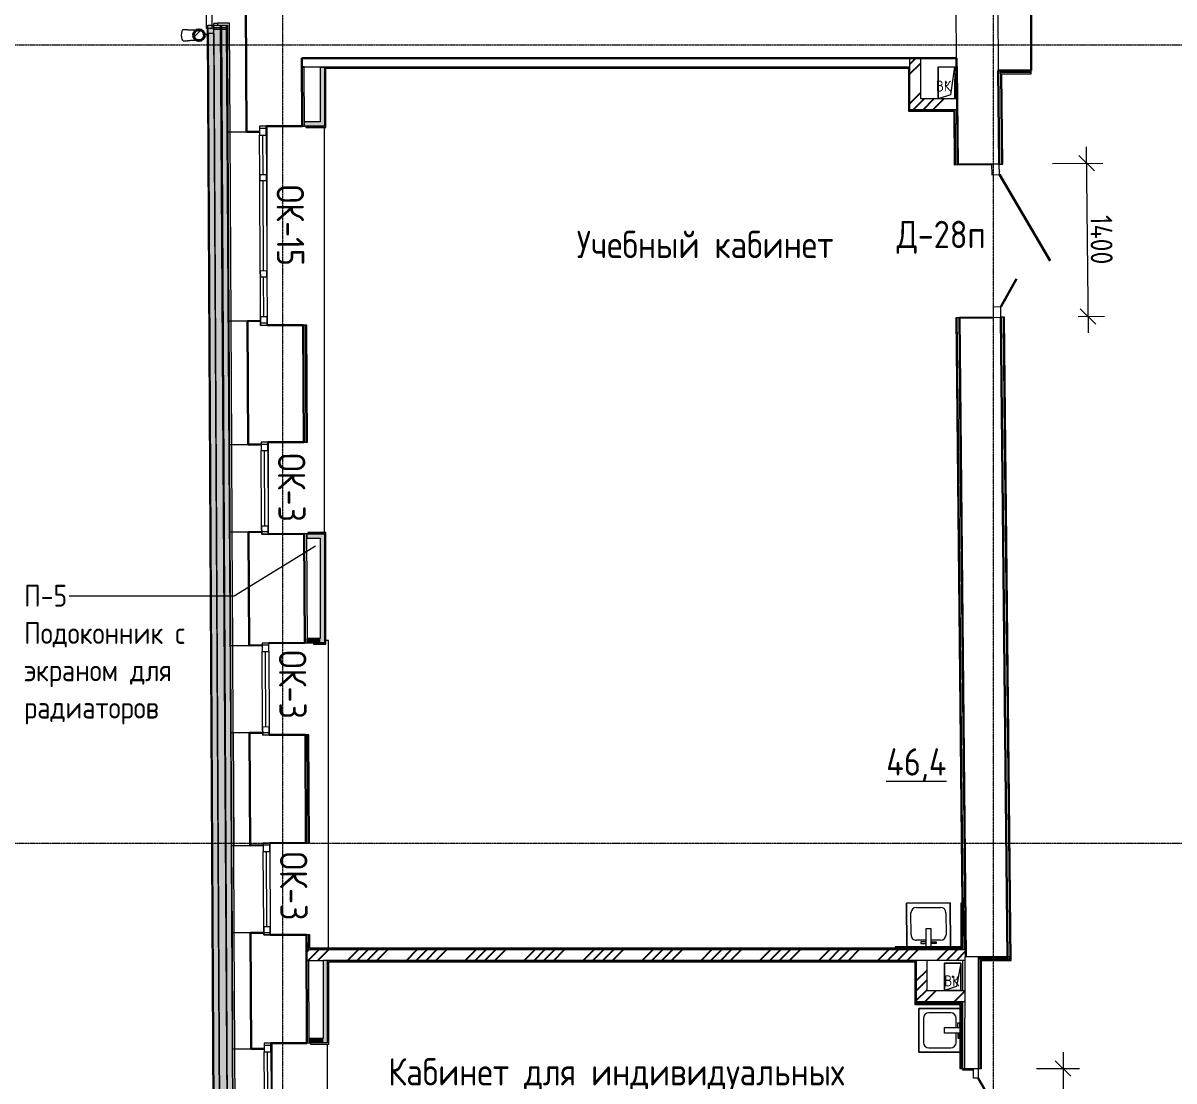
# Model space of a CAD drawing. Header units: millimetres. Extents: x -25149 to 64359, y -29707 to 46678.
# Drawn here: x -8875 to 1649, y 10770 to 20443 of the extents above; entities that cross this region are included whole.
import ezdxf

# ---------------------------------------------------------------- set-up
doc = ezdxf.new("R2010")
doc.units = ezdxf.units.MM
doc.linetypes.add('ADSK_Линия сетки', pattern=[25, 20, -2.5, 0, -2.5])
for name, color, linetype, lineweight in [('_ Окна', 7, 'Continuous', 9), ('Аннотация', 7, 'Continuous', 9), ('Двери', 7, 'Continuous', 9), ('Марки дверей', 7, 'Continuous', 20), ('Марки окон', 7, 'Continuous', 20), ('Марки помещений', 7, 'Continuous', 20), ('Обобщенные модели', 7, 'Continuous', 18), ('Ограждение', 7, 'Continuous', 9), ('Окна', 7, 'Continuous', 9), ('Оси', 7, 'Continuous', 9), ('Перекрытие', 7, 'Continuous', 18), ('Размеры', 7, 'Continuous', 5), ('Сантехника', 7, 'Continuous', 18), ('Стены внутренние', 7, 'Continuous', 18), ('Стены наружные', 7, 'Continuous', 18), ('Стены несущие', 7, 'Continuous', 30), ('Стены отделка', 7, 'Continuous', 30), ('Стены перегородки', 7, 'Continuous', 30), ('Стены штриховка', 7, 'Continuous', 9)]:
    doc.layers.add(name, color=color, linetype=linetype, lineweight=lineweight)
doc.styles.add('GOST Common_2', font='GOST_Common.ttf', dxfattribs={"width": 0.9, "height": 250})
doc.styles.add('GOST Common_4', font='GOST_Common.ttf', dxfattribs={"width": 0.9, "height": 200})
doc.styles.add('GOST Common_5', font='GOST_Common.ttf', dxfattribs={"width": 0.9, "height": 100})
doc.styles.add('GOST Common_6', font='GOST_Common.ttf', dxfattribs={"width": 0.9, "height": 200})
doc.dimstyles.new('ADSK_Основной_2_мм', dxfattribs={"dimscale": 304.8, "dimtxt": 201.142999, "dimasz": 0.463911, "dimexe": 0.492126, "dimexo": 0.492126, "dimgap": 0.098425, "dimtad": 1, "dimrnd": 0.01, "dimdsep": 46, "dimtxsty": 'GOST Common_6', "dimblk1": 'OBLIQUE', "dimblk2": 'OBLIQUE', "dimsah": 1, "dimcen": 0.09, "dimdle": 0.492126, "dimazin": 2, "dimtfac": 1, "dimtdec": 4, "dimtix": 1, "dimtmove": 0, "dimatfit": 3, "dimfxl": 1, "dimtvp": 1, "dimtolj": 1, "dimtzin": 0, "dimlwd": 20, "dimlwe": 20, "dimarcsym": 2})

# ---------------------------------------------------------------- blocks, each defined once
blk = doc.blocks.new('Дверь-Alumark_двупольная с глухим окном_S70 - 1400х2200 алюм ост Д30п-6129806-План 2-го этажа')
at = {"layer": 'Двери', "lineweight": 30}
for p, q in [((-480, 190), (312, 647)), ((730, 190), (475, 337))]:
    blk.add_line(p, q, dxfattribs=at)
at = {"layer": 'Двери'}
for p, q in [((-575, 190), (-575, 120)), ((-480, 190), (-575, 190)), ((-575, 120), (-480, 120)), ((-480, 120), (-480, 190)), ((730, 190), (730, 120)), ((825, 190), (730, 190)), ((730, 120), (825, 120)), ((825, 120), (825, 190))]:
    blk.add_line(p, q, dxfattribs=at)
blk = doc.blocks.new('АС_Дверь_Однопольная_Алюминиевая - 1030х2200 алюм Д31п-3645205-План 2-го этажа')
at = {"layer": 'Двери'}
for p, q in [((-390, -20), (-303, -20)), ((-390, -60), (-390, -20)), ((-303, -60), (-390, -60)), ((-303, -20), (-303, -60)), ((553, -20), (640, -20)), ((553, -60), (553, -20)), ((640, -60), (553, -60)), ((640, -20), (640, -60))]:
    blk.add_line(p, q, dxfattribs=at)
at = {"layer": 'Двери', "lineweight": 30}
blk.add_line((553, -60), (-188, -488), dxfattribs=at)
blk = doc.blocks.new('SND_2D_Раковина - 400х400-V2-План 2-го этажа')
at = {"layer": 'Сантехника'}
for p, q in [((-200, 220), (200, 220)), ((-200, -155), (-200, 220)), ((-200, 220), (-200, -155)), ((200, 220), (-200, 220)), ((200, 220), (200, -155)), ((200, -155), (200, 220)), ((-160, 130), (-160, -70)), ((110, 180), (-110, 180)), ((160, -70), (160, 130)), ((-25, -155), (-25, -15)), ((-25, -15), (25, -15)), ((25, -15), (25, -155)), ((-110, -120), (-25, -120)), ((-70, -135), (-70, -150)), ((-25, -135), (-70, -135)), ((-70, -150), (-25, -150)), ((25, -120), (110, -120)), ((25, -135), (70, -135)), ((70, -150), (25, -150)), ((70, -135), (70, -150))]:
    blk.add_line(p, q, dxfattribs=at)
for centre, start, end in [((-110, 130), 90, 180), ((110, 130), 360, 90), ((-110, -70), 180, 270), ((110, -70), 270, 360)]:
    blk.add_arc(centre, 50, start, end, dxfattribs=at)
blk = doc.blocks.new('GM_Отверстие прямоугольное _в плите_ - Отверстие-1433026-План 2-го этажа')
at = {"layer": 'Обобщенные модели'}
for p, q in [((-75, -31), (-75, 150)), ((-75, 150), (-75, -31)), ((-74, -142), (-38, 113)), ((-38, 113), (75, 150)), ((75, 150), (75, -142)), ((75, -142), (75, 150))]:
    blk.add_line(p, q, dxfattribs=at)
for start, end in [(360, 180), (180, 360), (60, 165), (300, 360), (195, 270)]:
    blk.add_arc((0, 0), 2.5, start, end, dxfattribs=at)
blk = doc.blocks.new('GM_Отверстие прямоугольное _в плите_ - Отверстие-1400775-План 2-го этажа')
at = {"layer": 'Обобщенные модели'}
for p, q in [((-75, -125), (-75, 125)), ((-75, 125), (75, 125)), ((75, 125), (-75, 125)), ((-75, 125), (-75, -125)), ((-37.5, 87.5), (75, 125)), ((75, 125), (75, -125)), ((75, -125), (75, 125)), ((-75, -125), (-37.5, 87.5)), ((75, -125), (-75, -125)), ((-75, -125), (75, -125))]:
    blk.add_line(p, q, dxfattribs=at)
for start, end in [(360, 180), (180, 360), (60, 165), (300, 360), (195, 270)]:
    blk.add_arc((0, 0), 2.5, start, end, dxfattribs=at)
blk = doc.blocks.new('окна_rehau_однопольное_фрамуга_сверху - 800х2240 _нов_-2059673-План 2-го этажа')
at = {"layer": '_ Окна', "lineweight": 18}
for p, q in [((-420, 75), (-420, 135)), ((-420, 135), (-344, 135)), ((-344, 135), (-344, 75)), ((344, 135), (344, 75)), ((420, 135), (344, 135)), ((420, 75), (420, 135)), ((-344, 75), (-420, 75)), ((344, 75), (420, 75))]:
    blk.add_line(p, q, dxfattribs=at)
at = {"layer": '_ Окна'}
for p, q in [((-400, 75), (-400, 135)), ((400, 75), (400, 135)), ((-344, 105), (344, 105))]:
    blk.add_line(p, q, dxfattribs=at)
at = {"layer": 'Окна'}
for p, q in [((-420, 135), (-420, 75)), ((-344, 135), (-420, 135)), ((-344, 135), (344, 135)), ((420, 135), (344, 135)), ((420, 75), (420, 135)), ((-420, 75), (-344, 75)), ((344, 75), (-344, 75)), ((344, 75), (420, 75))]:
    blk.add_line(p, q, dxfattribs=at)
blk = doc.blocks.new('окно трехпол с фрамугой - 1800 и 1820х2300_h___нов_ ок15-2116722-План 2-го этажа')
at = {"layer": '_ Окна', "lineweight": 18}
for p, q in [((-910, 75), (-910, 135)), ((-910, 135), (-830, 135)), ((-830, 135), (-830, 75)), ((-470, 75), (-470, 135)), ((-470, 135), (-410, 135)), ((-410, 135), (-410, 75)), ((410, 75), (410, 135)), ((410, 135), (470, 135)), ((470, 135), (470, 75)), ((830, 135), (830, 75)), ((910, 135), (830, 135)), ((910, 75), (910, 135)), ((-830, 75), (-910, 75)), ((-410, 75), (-470, 75)), ((470, 75), (410, 75)), ((830, 75), (910, 75))]:
    blk.add_line(p, q, dxfattribs=at)
at = {"layer": '_ Окна'}
for p, q in [((-890, 75), (-890, 135)), ((890, 75), (890, 135)), ((-830, 105), (-470, 105)), ((-410, 105), (410, 105)), ((470, 105), (830, 105))]:
    blk.add_line(p, q, dxfattribs=at)
at = {"layer": 'Окна'}
for p, q in [((-910, 135), (-910, 75)), ((-830, 135), (-910, 135)), ((-830, 135), (-470, 135)), ((-410, 135), (-470, 135)), ((-410, 135), (410, 135)), ((470, 135), (410, 135)), ((470, 135), (830, 135)), ((910, 135), (830, 135)), ((910, 75), (910, 135)), ((-910, 75), (-830, 75)), ((-470, 75), (-830, 75)), ((-470, 75), (-410, 75)), ((410, 75), (-410, 75)), ((410, 75), (470, 75)), ((830, 75), (470, 75)), ((830, 75), (910, 75))]:
    blk.add_line(p, q, dxfattribs=at)
blk = doc.blocks.new('окно трехпол с фрамугой - 1800 и 1820х2300_h___нов_ ок15-2116718-План 2-го этажа')
at = {"layer": '_ Окна', "lineweight": 18}
for p, q in [((-910, 75), (-910, 135)), ((-910, 135), (-830, 135)), ((-830, 135), (-830, 75)), ((-470, 75), (-470, 135)), ((-470, 135), (-410, 135)), ((-410, 135), (-410, 75)), ((410, 75), (410, 135)), ((410, 135), (470, 135)), ((470, 135), (470, 75)), ((830, 135), (830, 75)), ((910, 135), (830, 135)), ((910, 75), (910, 135)), ((-830, 75), (-910, 75)), ((-410, 75), (-470, 75)), ((470, 75), (410, 75)), ((830, 75), (910, 75))]:
    blk.add_line(p, q, dxfattribs=at)
at = {"layer": '_ Окна'}
for p, q in [((-890, 75), (-890, 135)), ((890, 75), (890, 135)), ((-830, 105), (-470, 105)), ((-410, 105), (410, 105)), ((470, 105), (830, 105))]:
    blk.add_line(p, q, dxfattribs=at)
at = {"layer": 'Окна'}
for p, q in [((-910, 135), (-910, 75)), ((-830, 135), (-910, 135)), ((-830, 135), (-470, 135)), ((-410, 135), (-470, 135)), ((-410, 135), (410, 135)), ((470, 135), (410, 135)), ((470, 135), (830, 135)), ((910, 135), (830, 135)), ((910, 75), (910, 135)), ((-910, 75), (-830, 75)), ((-470, 75), (-830, 75)), ((-470, 75), (-410, 75)), ((410, 75), (-410, 75)), ((410, 75), (470, 75)), ((830, 75), (470, 75)), ((830, 75), (910, 75))]:
    blk.add_line(p, q, dxfattribs=at)
blk = doc.blocks.new('Водосток - Тип 1 _карниз больше 490мм_-5161094-План 2-го этажа')
at = {"layer": 'Обобщенные модели', "lineweight": 9}
h = blk.add_hatch(dxfattribs=at)
h.set_pattern_fill('FP_22', color=256, style=0, pattern_type=2)
h.set_pattern_definition([(314.706, (-20244.53, -7002.02), (106.6089, 105.5204), [])])
h.paths.add_polyline_path([(76, 171), (76, 149), (86, 129), (103, 115), (125, 110), (147, 115), (164, 129), (174, 149), (174, 171), (164, 191), (147, 205), (125, 210), (103, 205), (86, 191)])
at = {"layer": 'Обобщенные модели'}
for p, q in [((75, 306), (75, 264)), ((175, 264), (175, 306)), ((120, 109), (120, 80)), ((130, 80), (130, 109)), ((120, 78), (120, 76)), ((120, 76), (120, 74)), ((120, 74), (120, 72)), ((130, 76), (130, 78)), ((130, 74), (130, 76)), ((130, 72), (130, 74))]:
    blk.add_line(p, q, dxfattribs=at)
at = {"layer": 'Обобщенные модели', "flags": 128}
for points in [[(75, 173), (75, 174), (75, 177), (75, 180), (75, 183), (75, 186), (75, 190), (75, 193), (75, 197), (75, 201), (75, 205), (75, 210), (75, 214), (75, 219), (75, 224), (75, 229), (75, 234), (75, 239), (75, 245), (75, 250), (75, 256), (75, 261), (75, 264)], [(175, 264), (175, 258), (175, 252), (175, 247), (175, 242), (175, 236), (175, 231), (175, 226), (175, 221), (175, 216), (175, 212), (175, 207), (175, 203), (175, 199), (175, 195), (175, 191), (175, 188), (175, 184), (175, 181), (175, 178), (175, 175), (175, 173)]]:
    blk.add_lwpolyline(points, dxfattribs=at)
at = {"layer": 'Обобщенные модели'}
for start, end in [(90, 270), (270, 90)]:
    blk.add_arc((125, 160), 52, start, end, dxfattribs=at)
at = {"layer": 'Обобщенные модели', "lineweight": 40}
for start, end in [(90, 270), (270, 90)]:
    blk.add_arc((125, 160), 50, start, end, dxfattribs=at)
at = {"layer": 'Обобщенные модели'}
for start_param, end_param in [(4.712389, 6.283185), (3.141593, 4.712389)]:
    blk.add_ellipse((125, 306), major_axis=(-50, 0), ratio=0.309017, start_param=start_param, end_param=end_param, dxfattribs=at)
blk = doc.blocks.new('Ограждение - Ограждение-4648971-План 2-го этажа')
at = {"layer": 'Ограждение', "true_color": 0x373f43, "transparency": 33554432}
for points in [[(-7122, 7849), (-6944, 8029), (-7008, 20423), (-7187, 20422), (-7123, 7986)], [(-7122, 7849), (-7118, 7854), (-7182, 20393), (-7187, 20393), (-7122, 7849)], [(-6944, 8028), (-6943, 8029), (-6944, 8029)], [(1649, -338), (1649, -209), (1469, -209), (1469, -160), (-508, -160), (-686, -338), (1469, -338)], [(-339, -339), (1649, -338), (1649, -335), (-682, -335), (-686, -339), (-508, -339)]]:
    blk.add_hatch(color=149, dxfattribs=at).paths.add_polyline_path(points)
h = blk.add_hatch(color=149, dxfattribs=at)
h.paths.add_polyline_path([(-6363, 7849), (-722, 7849), (-700, 7871), (-700, 7978), (-600, 7978), (-600, 7971), (-546, 8025), (-546, 8028), (-6944, 8028), (-7122, 7849), (-6707, 7849), (-6716, 7867), (-6716, 7890), (-6706, 7910), (-6686, 7924), (-6667, 7929), (-6645, 7924), (-6628, 7910), (-6618, 7890), (-6618, 7867), (-6626, 7849), (-6618, 7849)])
h.paths.add_polyline_path([(-5863, 7886), (-6363, 7886), (-6363, 7986), (-5863, 7986)])
h = blk.add_hatch(color=149, dxfattribs=at)
h.paths.add_polyline_path([(-686, -338), (-508, -159), (-533, 5433), (-534, 5433), (-539, 6453), (-537, 6453), (-541, 7249), (-543, 7249), (-546, 8025), (-600, 7971), (-600, 7578), (-700, 7578), (-700, 7871), (-722, 7849), (-690, 613), (-672, 622), (-650, 622), (-629, 612), (-616, 594), (-611, 573), (-616, 552), (-630, 534), (-649, 524), (-672, 524), (-690, 533), (-687, -233)])
h.paths.add_polyline_path([(-546, 45), (-646, 45), (-646, 445), (-546, 445), (-546, 168)])
h = blk.add_hatch(color=149, dxfattribs=at)
h.paths.add_polyline_path([(-6626, 7849), (-722, 7849), (-718, 7853), (-6625, 7853), (-6627, 7849)])
h.paths.add_polyline_path([(-7122, 7849), (-6707, 7849), (-6709, 7853), (-7118, 7853), (-7122, 7849)])
h = blk.add_hatch(color=149, dxfattribs=at)
h.paths.add_polyline_path([(-686, -339), (-682, -333), (-686, 531), (-690, 533), (-686, -338)])
h.paths.add_polyline_path([(-691, 613), (-686, 615), (-718, 7853), (-722, 7849), (-691, 622)])
h = blk.add_hatch(color=149, dxfattribs=at)
h.paths.add_polyline_path([(-508, -160), (-507, -159), (-508, -159)])
h.paths.add_polyline_path([(-521, 2784), (-520, 2784), (-521, 2784)])
h.paths.add_polyline_path([(-529, 4638), (-528, 4638), (-529, 4638)])
h.paths.add_polyline_path([(-537, 6453), (-536, 6453), (-537, 6453)])
at = {"layer": 'Ограждение'}
for p, q in [((-7187, 20422), (-7008, 20423)), ((-7122, 7849), (-7187, 20422)), ((-7008, 20423), (-7185, 20422)), ((-7121, 7850), (-7185, 20422)), ((-6944, 8028), (-7008, 20423)), ((-6944, 8028), (-7008, 20423)), ((-7007, 20423), (-7002, 19449)), ((-7122, 7849), (-7187, 20393)), ((-7121, 7850), (-7185, 20393)), ((-7120, 7851), (-7185, 20393)), ((-7121, 7850), (-7185, 20393)), ((-7119, 7852), (-7183, 20393)), ((-7118, 7853), (-7183, 20393)), ((-7118, 7853), (-7182, 20393)), ((-7117, 7854), (-7181, 20393)), ((-7002, 19449), (-6993, 17718)), ((-6993, 17718), (-7002, 19449)), ((-6993, 17718), (-6987, 16589)), ((-6987, 16589), (-6983, 15788)), ((-6983, 15788), (-6987, 16589)), ((-6983, 15788), (-6978, 14754)), ((-6978, 14754), (-6974, 13952)), ((-6974, 13952), (-6978, 14754)), ((-6974, 13952), (-6968, 12925)), ((-6968, 12925), (-6964, 12124)), ((-6964, 12124), (-6968, 12925)), ((-6964, 12124), (-6959, 11065)), ((-6959, 11065), (-6950, 9344)), ((-6950, 9344), (-6959, 11065)), ((-6950, 9344), (-6943, 8029)), ((-6944, 8028), (-7122, 7849)), ((-7121, 7850), (-6944, 8028)), ((-6943, 8029), (-6944, 8028)), ((-546, 8028), (-6944, 8028)), ((-546, 8028), (-6944, 8028)), ((-546, 8025), (-600, 7971)), ((-600, 7971), (-546, 8025)), ((-7122, 7849), (-7121, 7850)), ((-7121, 7850), (-7122, 7849)), ((-7122, 7849), (-7121, 7850)), ((-6707, 7849), (-7122, 7849)), ((-6707, 7849), (-7122, 7849)), ((-7117, 7854), (-7121, 7850)), ((-7121, 7850), (-7118, 7853)), ((-7118, 7853), (-7121, 7850)), ((-7121, 7850), (-7118, 7853)), ((-7120, 7851), (-7121, 7850)), ((-6707, 7850), (-7121, 7850)), ((-6707, 7850), (-7121, 7850)), ((-6707, 7850), (-7121, 7850)), ((-7119, 7852), (-7120, 7851)), ((-7120, 7851), (-7119, 7852)), ((-6707, 7851), (-7120, 7851)), ((-7118, 7853), (-7119, 7852)), ((-6708, 7852), (-7119, 7852)), ((-7118, 7853), (-7117, 7854)), ((-6708, 7853), (-7118, 7853)), ((-6709, 7853), (-7118, 7853)), ((-6709, 7854), (-7117, 7854)), ((-722, 7849), (-6627, 7849)), ((-722, 7849), (-6627, 7849)), ((-720, 7851), (-6626, 7851)), ((-721, 7850), (-6626, 7850)), ((-721, 7850), (-6626, 7850)), ((-721, 7850), (-6626, 7850)), ((-718, 7853), (-6625, 7853)), ((-718, 7853), (-6625, 7853)), ((-719, 7852), (-6625, 7852)), ((-717, 7854), (-6624, 7854)), ((-722, 7849), (-700, 7871)), ((-721, 7850), (-722, 7849)), ((-722, 7849), (-721, 7850)), ((-721, 7850), (-722, 7849)), ((-691, 613), (-722, 7849)), ((-690, 613), (-722, 7849)), ((-700, 7871), (-721, 7850)), ((-721, 7850), (-717, 7854)), ((-718, 7853), (-721, 7850)), ((-721, 7850), (-718, 7853)), ((-718, 7853), (-721, 7850)), ((-721, 7850), (-720, 7851)), ((-689, 614), (-721, 7850)), ((-689, 614), (-721, 7850)), ((-689, 613), (-721, 7850)), ((-720, 7851), (-719, 7852)), ((-719, 7852), (-720, 7851)), ((-689, 614), (-720, 7851)), ((-719, 7852), (-718, 7853)), ((-687, 615), (-719, 7852)), ((-717, 7854), (-718, 7853)), ((-687, 615), (-718, 7853)), ((-686, 615), (-718, 7853)), ((-685, 616), (-717, 7854)), ((-537, 6453), (-541, 7249)), ((-537, 6453), (-541, 7249)), ((-540, 7249), (-536, 6453)), ((-536, 6453), (-540, 7249)), ((-529, 4638), (-533, 5433)), ((-529, 4638), (-533, 5433)), ((-532, 5433), (-528, 4638)), ((-528, 4638), (-532, 5433)), ((-521, 2784), (-525, 3579)), ((-521, 2784), (-525, 3579)), ((-524, 3579), (-520, 2784)), ((-520, 2784), (-524, 3579)), ((-508, -160), (-520, 2400)), ((-508, -160), (-520, 2400)), ((-516, 1752), (-512, 957)), ((-512, 957), (-516, 1752)), ((-686, -339), (-690, 533)), ((-686, -338), (-690, 533)), ((-685, -337), (-689, 533)), ((-685, -338), (-689, 533)), ((-685, -337), (-689, 532)), ((-685, -337), (-688, 532)), ((-683, -335), (-687, 531)), ((-683, -335), (-686, 531)), ((-682, -335), (-686, 531)), ((-681, -333), (-685, 531)), ((-508, -160), (-686, -338)), ((-685, -337), (-508, -160)), ((-507, -159), (-508, -160)), ((-508, -160), (1469, -160)), ((-508, -160), (1469, -160)), ((-507, -139), (-507, -159)), ((1649, -209), (1649, -338)), ((1649, -337), (1649, -209)), ((-685, -337), (-686, -338)), ((-686, -338), (-685, -337)), ((-686, -338), (1649, -338)), ((-686, -339), (-685, -338)), ((-686, -339), (1649, -339)), ((-681, -333), (-685, -337)), ((-685, -337), (-682, -335)), ((-683, -335), (-685, -337)), ((-685, -337), (-683, -335)), ((-682, -335), (-685, -337)), ((-685, -337), (-682, -335)), ((-685, -337), (1649, -337)), ((-685, -337), (1649, -337)), ((-685, -337), (1649, -337)), ((-685, -337), (-685, -337)), ((-685, -338), (1649, -338)), ((-683, -335), (1649, -335)), ((-683, -335), (1649, -335)), ((-683, -335), (-683, -335)), ((-682, -335), (-681, -333)), ((-682, -335), (1649, -335)), ((-681, -333), (1649, -333)), ((1649, -335), (1649, -333)), ((1649, -333), (1649, -337)), ((1649, -337), (1649, -335)), ((1649, -335), (1649, -337)), ((1649, -337), (1649, -335)), ((1649, -335), (1649, -335)), ((1649, -335), (1649, -337)), ((1649, -337), (1649, -335)), ((1649, -338), (1649, -337)), ((1649, -337), (1649, -338)), ((1649, -337), (1649, -337)), ((1649, -339), (1649, -338))]:
    blk.add_line(p, q, dxfattribs=at)
blk = doc.blocks.new('SND_2D_Раковина - 400х400-V34-План 2-го этажа')
at = {"layer": 'Сантехника'}
for p, q in [((0, 180), (-200, 180)), ((-200, 180), (-200, -220)), ((-200, -220), (-200, 180)), ((-200, 180), (0, 180)), ((-110, 120), (-25, 120)), ((-70, 150), (-25, 150)), ((-70, 135), (-70, 150)), ((-25, 135), (-70, 135)), ((-25, 180), (-25, 15)), ((25, 15), (25, 180)), ((70, 150), (25, 150)), ((25, 135), (70, 135)), ((25, 120), (110, 120)), ((70, 135), (70, 150)), ((200, -220), (200, 179)), ((200, 179), (200, -220)), ((-160, -130), (-160, 70)), ((-25, 15), (25, 15)), ((160, 70), (160, -130)), ((110, -180), (-110, -180)), ((-200, -220), (200, -220)), ((200, -220), (-200, -220))]:
    blk.add_line(p, q, dxfattribs=at)
for centre, start, end in [((-110, 70), 90, 180), ((110, 70), 0, 90), ((-110, -130), 180, 270), ((110, -130), 270, 0)]:
    blk.add_arc(centre, 50, start, end, dxfattribs=at)
blk = doc.blocks.new('_Oblique')
at = {"color": 0, "linetype": 'ByBlock', "lineweight": -2}
blk.add_line((-0.5, -0.5), (0.5, 0.5), dxfattribs=at)
blk = doc.blocks.new('DIMBLOCK23-План 2-го этажа')
at = {"layer": 'Defpoints', "color": 0, "transparency": 16777216}
for p in [(387, 19156), (624, 17758), (863, 17761)]:
    blk.add_point(p, dxfattribs=at)
at = {"layer": 'Размеры', "color": 0, "transparency": 16777216}
for p, q in [((847, 19311), (865, 17611)), ((537, 19158), (999, 19162)), ((774, 17760), (1013, 17762))]:
    blk.add_line(p, q, dxfattribs=at)
at = {"layer": 'Размеры', "color": 0, "transparency": 16777216, "xscale": 141.4, "yscale": 141.4, "zscale": 141.4}
for p, rotation in [((849, 19161), 90.59573588481175), ((863, 17761), 270.5957358848117)]:
    blk.add_blockref('_Oblique', p, dxfattribs=dict(at, rotation=rotation))
at = {"layer": 'Размеры', "color": 0, "transparency": 16777216, "insert": (986, 18462), "char_height": 200, "width": 580.93, "attachment_point": 5, "rotation": 270.5957, "style": 'GOST Common_6'}
blk.add_mtext('\\A1;1400', dxfattribs=at)
blk = doc.blocks.new('DIMBLOCK26-План 2-го этажа')
at = {"layer": 'Defpoints', "color": 0, "transparency": 16777216}
for p in [(241, 10884), (173, 9854), (634, 9854)]:
    blk.add_point(p, dxfattribs=at)
at = {"layer": 'Размеры', "color": 0, "transparency": 16777216}
for p, q in [((634, 11034), (634, 9704)), ((391, 10884), (784, 10884)), ((323, 9854), (784, 9854))]:
    blk.add_line(p, q, dxfattribs=at)
at = {"layer": 'Размеры', "color": 0, "transparency": 16777216, "xscale": 141.4, "yscale": 141.4, "zscale": 141.4}
for p, rotation in [((634, 10884), 90), ((634, 9854), 270)]:
    blk.add_blockref('_Oblique', p, dxfattribs=dict(at, rotation=rotation))
at = {"layer": 'Размеры', "color": 0, "transparency": 16777216, "insert": (504, 10369), "char_height": 200, "width": 560.47, "attachment_point": 5, "rotation": 90, "style": 'GOST Common_6'}
blk.add_mtext('\\A1;1030', dxfattribs=at)

msp = doc.modelspace()

# ---------------------------------------------------------------- hatches: boundary and pattern name
h = msp.add_hatch()
h.set_pattern_fill('ANSI34', color=256, scale=20)
h.paths.add_polyline_path([(-334.749, 19749.762), (-666.616, 19749.762), (-666.616, 20121.342), (-766.616, 20121.342), (-766.616, 19649.762), (-333.709, 19649.762)])
h = msp.add_hatch()
h.set_pattern_fill('ANSI34', color=256, scale=20)
h.paths.add_polyline_path([(-253.879, 11972.228), (-899.4, 11972.228), (-6283.545, 11972.228), (-6283.032, 11872.228), (-6130.435, 11872.228), (-6090.435, 11872.228), (-263.112, 11872.228), (-263.112, 11904.483), (-253.174, 11904.483)])
h.paths.add_polyline_path([(-263.112, 11593.783), (-608.112, 11593.783), (-608.112, 11872.228), (-708.112, 11872.228), (-708.112, 11493.783), (-263.112, 11493.783)])
at = {"layer": 'Стены внутренние'}
for points in [[(-6158.134, 19541.377), (-6118.134, 19541.377), (-6118.134, 20035.342), (-6158.134, 20035.342), (-6158.134, 19814.493)], [(-6303.16, 19501.377), (-6118.134, 19501.377), (-6118.134, 19541.377), (-6303.16, 19541.377)], [(-6118.134, 15732.256), (-6118.134, 15772.256), (-6279.101, 15772.256), (-6279.101, 15732.256), (-6158.134, 15732.256)], [(-6158.134, 14776.859), (-6118.134, 14776.859), (-6118.134, 15732.256), (-6158.134, 15732.256), (-6158.134, 14816.859)], [(-6158.134, 14776.859), (-6158.134, 14816.859), (-6279.101, 14816.859), (-6279.101, 14776.859)], [(-6130.435, 11117.806), (-6090.435, 11117.806), (-6090.435, 11872.228), (-6130.435, 11872.228), (-6130.435, 11157.806)], [(-6261.403, 11117.806), (-6130.435, 11117.806), (-6130.435, 11157.806), (-6261.403, 11157.806)]]:
    msp.add_hatch(color=256, dxfattribs=at).paths.add_polyline_path(points)

# ---------------------------------------------------------------- linework, layer by layer
at = {"layer": 'Аннотация'}
for p, q in [((-6201.22, 15658.904), (-6944.151, 15203.099)), ((-6944.151, 15203.099), (-8454.535, 15203.099))]:
    msp.add_line(p, q, dxfattribs=at)
at = {"layer": 'Оси', "color": 252, "linetype": 'ADSK_Линия сетки'}
for p, q in [((-0.435, -5029.374), (-0.435, 44222.998)), ((-6500.435, -5029.374), (-6500.435, 44110.064)), ((-10114.729, 20245), (56004.853, 20245)), ((-10114.729, 12945), (56004.853, 12945))]:
    msp.add_line(p, q, dxfattribs=at)
at = {"layer": 'Перекрытие'}
for p, q in [((-6647.184, 19499.355), (-6647.184, 18525.971)), ((-6290.184, 19501.126), (-6322.184, 19501.126)), ((-6118.134, 15785.756), (-6118.134, 19489.377)), ((-6642.85, 17681.508), (-6292.184, 17681.508)), ((-6632.184, 16610.224), (-6632.184, 15771.906)), ((-6292.184, 16611.508), (-6381.942, 16611.508)), ((-6292.184, 16612.969), (-6292.184, 16611.508)), ((-6632.184, 15771.906), (-6303.045, 15771.906)), ((-6283.045, 15771.906), (-6279.101, 15771.906)), ((-6083.134, 14796.859), (-6106.194, 14796.859)), ((-6083.134, 11984.228), (-6083.134, 14796.859)), ((-6623.625, 13935.568), (-6293.621, 13935.568)), ((-6293.621, 12945), (-6617.184, 12945)), ((-6617.184, 12945), (-6617.184, 12680.434)), ((-6293.621, 12947.369), (-6293.621, 12945)), ((-6599.158, 11115.764), (-6599.158, 9301.642)), ((-6090.592, 8741.32), (-6090.592, 11105.806)), ((-283.112, 10869.483), (-283.112, 10884.483)), ((-183.112, 10869.483), (-283.112, 10869.483))]:
    msp.add_line(p, q, dxfattribs=at)
at = {"layer": 'Стены внутренние', "color": 8, "true_color": 0x7f7f7f}
for p, q in [((-338.613, 20121.342), (-343.382, 20580)), ((36.639, 20580), (42.566, 20010))]:
    msp.add_line(p, q, dxfattribs=at)
at = {"layer": 'Стены наружные'}
for p, q in [((-7197.788, 20393.329), (-7197.788, 26366.888)), ((-7147.788, 26366.888), (-7147.788, 20393.329)), ((-7147.788, 20423.329), (-7129.317, 20423.329)), ((-7097.788, 20438.408), (-7129.393, 20438.246)), ((-7065.1, 7908.59), (-7129.393, 20438.246)), ((-6991.393, 7978.59), (-7068.776, 20423.011)), ((-7059.314, 20423.06), (-6995.458, 7978.59)), ((-7018.777, 20423.268), (-6949.882, 9343.941)), ((-7185.098, 20393.329), (-7197.788, 20393.329)), ((-7147.788, 20393.329), (-7184.44, 20393.329)), ((-7128.936, 20348.554), (-7178.935, 20348.297)), ((-7114.806, 7858.59), (-7178.935, 20348.297)), ((-7137.788, 20403.329), (-7007.823, 20403.329)), ((-7137.788, 20403.329), (-7137.788, 20383.329)), ((-7007.721, 20383.329), (-7137.788, 20383.329)), ((-7128.936, 20348.554), (-7065.062, 7908.59)), ((-6290.184, 19501.187), (-6302.184, 19501.126)), ((-6973.04, 17717.659), (-6981.918, 19447.636)), ((-6963.139, 15788.515), (-6967.245, 16588.504)), ((-6953.715, 13952.18), (-6957.821, 14752.17)), ((-6944.332, 12124.006), (-6948.438, 12923.995)), ((-6930.065, 9344.043), (-6938.893, 11064.02))]:
    msp.add_line(p, q, dxfattribs=at)
at = {"layer": 'Стены несущие'}
for p, q in [((-6831.92, 19448.406), (-6837.797, 20593.534)), ((342.111, 20010), (342.111, 20580)), ((-6325.367, 20121.342), (-6322.184, 19501.023)), ((-6325.367, 20121.342), (-338.613, 20121.342)), ((-338.613, 20121.342), (-328.498, 19148.531)), ((-328.498, 19148.531), (-337.781, 20041.35)), ((42.566, 20010), (342.111, 20010)), ((51.482, 19152.482), (42.566, 20010)), ((-6712.184, 19500.021), (-6712.178, 19499.021)), ((-6652.179, 19499.329), (-6322.184, 19501.023)), ((-6831.92, 19448.406), (-6711.922, 19449.022)), ((-328.498, 19148.531), (-18.514, 19151.754)), ((-6703.043, 17719.045), (-6823.042, 17718.429)), ((-6823.042, 17718.429), (-6817.247, 16589.274)), ((-6817.252, 16590.274), (-6823.042, 17718.429)), ((-6312.843, 17681.047), (-6642.839, 17679.353)), ((-6307.356, 16611.891), (-6312.843, 17681.047)), ((-3.958, 17751.83), (-313.941, 17748.607)), ((-313.941, 17748.607), (-253.174, 11904.483)), ((66.038, 17752.558), (126.93, 11896.458)), ((-253.174, 11904.483), (-305.842, 16969.649)), ((-6817.247, 16589.274), (-6697.248, 16589.89)), ((-6637.352, 16610.197), (-6307.356, 16611.891)), ((-6693.143, 15789.9), (-6813.141, 15789.284)), ((-6813.141, 15789.284), (-6807.823, 14752.94)), ((-6807.833, 14754.94), (-6813.141, 15789.284)), ((-6303.045, 15771.902), (-6633.041, 15770.208)), ((-6297.932, 14775.557), (-6303.045, 15771.902)), ((-6807.823, 14752.94), (-6687.824, 14753.555)), ((-6627.928, 14773.863), (-6297.932, 14775.557)), ((-6683.718, 13953.566), (-6803.717, 13952.95)), ((-6798.44, 12924.765), (-6803.717, 13952.95)), ((-6293.621, 13935.568), (-6623.617, 13933.874)), ((-6288.549, 12947.382), (-6293.621, 13935.568)), ((-6618.545, 12945.689), (-6288.549, 12947.382)), ((-6798.44, 12924.765), (-6678.442, 12925.381)), ((-6674.336, 12125.392), (-6794.334, 12124.776)), ((-6794.334, 12124.776), (-6788.894, 11064.79)), ((-6788.9, 11065.79), (-6794.334, 12124.776)), ((-6284.239, 12107.393), (-6614.234, 12105.7)), ((-6279.158, 11117.406), (-6284.239, 12107.393)), ((-143.112, 11893.65), (126.93, 11896.458)), ((-6788.894, 11064.79), (-6668.896, 11065.406)), ((-6669.158, 11116.405), (-6669.153, 11115.405)), ((-6609.153, 11115.713), (-6279.158, 11117.406))]:
    msp.add_line(p, q, dxfattribs=at)
at = {"layer": 'Стены отделка', "lineweight": 9}
for p, q in [((-6987.028, 20443.329), (-7097.788, 20443.329)), ((-7097.788, 20443.329), (-7097.788, 20423.329)), ((-7097.788, 20423.329), (-7006.926, 20423.329)), ((-7006.926, 20423.329), (-7001.918, 19447.534)), ((-6987.029, 20443.534), (-6987.028, 20443.329)), ((-6325.367, 20121.342), (-6325.367, 20041.342)), ((-666.616, 19749.762), (-666.616, 20121.342)), ((-338.613, 20041.342), (-338.613, 20121.342)), ((-6325.367, 20041.342), (-766.616, 20041.342)), ((-6304.957, 20041.446), (-6324.957, 20041.344)), ((-6302.185, 19501.377), (-6304.957, 20041.446)), ((-6158.134, 20035.342), (-6158.134, 19541.377)), ((-6118.134, 20035.342), (-6158.134, 20035.342)), ((-6118.134, 20041.342), (-6118.134, 19501.377)), ((-6106.134, 20029.342), (-778.616, 20029.342)), ((-6106.134, 19491.377), (-6106.134, 20029.342)), ((-506.63, 20041.342), (-338.613, 20041.342)), ((-337.781, 20041.35), (-357.78, 20041.142)), ((-357.78, 20041.142), (-356.63, 19930.558)), ((62.564, 20010.208), (42.566, 20010)), ((62.879, 19980), (62.564, 20010.208)), ((342.111, 20010), (62.567, 20010)), ((62.567, 20010), (62.567, 19990)), ((342.111, 19978), (342.111, 20010)), ((342.111, 19990), (62.567, 19990)), ((74.9, 19978), (342.111, 19978)), ((83.48, 19152.815), (74.9, 19978)), ((-334.749, 19749.762), (-666.616, 19749.762)), ((-365.586, 19637.762), (-360.496, 19148.198)), ((-6322.184, 19501.023), (-6302.184, 19501.126)), ((-6158.134, 19541.377), (-6303.16, 19541.377)), ((-6303.16, 19541.377), (-6303.16, 19501.377)), ((-6118.134, 19501.377), (-6303.16, 19501.377)), ((-6290.184, 19501.187), (-6290.123, 19489.377)), ((-6290.123, 19489.377), (-6108.134, 19489.377)), ((-7001.918, 19447.534), (-6981.918, 19447.636)), ((-6981.923, 19448.636), (-6981.918, 19447.636)), ((-6981.918, 19447.636), (-6831.92, 19448.406)), ((-360.496, 19148.198), (-328.498, 19148.531)), ((51.482, 19152.482), (83.48, 19152.815)), ((-6823.042, 17718.429), (-6993.04, 17717.557)), ((-6993.04, 17717.557), (-6987.245, 16588.401)), ((-6280.844, 17681.211), (-6312.843, 17681.047)), ((-6275.357, 16612.055), (-6280.844, 17681.211)), ((-313.941, 17748.607), (-345.939, 17748.274)), ((-345.939, 17748.274), (-290.3, 12397.228)), ((-325.841, 16969.441), (-333.94, 17748.399)), ((-305.842, 16969.649), (-313.941, 17748.607)), ((98.037, 17752.89), (66.038, 17752.558)), ((66.038, 17752.558), (66.038, 17752.558)), ((86.037, 17752.765), (94.137, 16973.808)), ((159.16, 11874.483), (98.037, 17752.89)), ((-6987.245, 16588.401), (-6967.245, 16588.504)), ((-6967.25, 16589.504), (-6967.245, 16588.504)), ((-6967.245, 16588.504), (-6817.247, 16589.274)), ((-6307.356, 16611.891), (-6275.357, 16612.055)), ((-6307.356, 16611.891), (-6307.356, 16611.891)), ((-6287.356, 16611.994), (-6287.362, 16612.994)), ((-6813.141, 15789.284), (-6983.139, 15788.412)), ((-6983.139, 15788.412), (-6977.82, 14752.067)), ((-6106.134, 15785.879), (-6271.117, 15785.879)), ((-6271.117, 15785.879), (-6271.055, 15773.879)), ((-6283.046, 15772.005), (-6303.045, 15771.902)), ((-6283.046, 15772.005), (-6277.932, 14775.659)), ((-6118.134, 15772.256), (-6279.101, 15772.256)), ((-6279.101, 15772.256), (-6279.101, 15732.256)), ((-6279.101, 15732.256), (-6158.134, 15732.256)), ((-6271.055, 15773.879), (-6118.134, 15773.879)), ((-6158.134, 15732.256), (-6158.134, 14816.859)), ((-6118.134, 15773.879), (-6118.134, 14776.859)), ((-6106.134, 14766.859), (-6106.134, 15783.879)), ((-6977.82, 14752.067), (-6957.821, 14752.17)), ((-6957.831, 14754.17), (-6957.821, 14752.17)), ((-6957.821, 14752.17), (-6807.823, 14752.94)), ((-6807.823, 14752.94), (-6807.833, 14754.94)), ((-6297.932, 14775.557), (-6217.933, 14775.967)), ((-6297.932, 14775.557), (-6297.932, 14775.557)), ((-6158.134, 14816.859), (-6279.101, 14816.859)), ((-6279.101, 14816.859), (-6279.101, 14776.859)), ((-6118.134, 14776.859), (-6279.101, 14776.859)), ((-6217.933, 14775.967), (-6217.876, 14764.859)), ((-6217.876, 14764.859), (-6108.134, 14764.859)), ((-6953.715, 13952.18), (-6973.715, 13952.078)), ((-6973.715, 13952.078), (-6968.438, 12923.893)), ((-6803.717, 13952.95), (-6953.715, 13952.18)), ((-6261.621, 13935.732), (-6293.621, 13935.568)), ((-6256.55, 12947.547), (-6261.621, 13935.732)), ((-6288.549, 12947.382), (-6256.55, 12947.547)), ((-6288.549, 12947.382), (-6288.549, 12947.382)), ((-6268.55, 12947.485), (-6268.555, 12948.485)), ((-6968.438, 12923.893), (-6948.438, 12923.995)), ((-6948.443, 12924.995), (-6948.438, 12923.995)), ((-6948.438, 12923.995), (-6798.44, 12924.765)), ((-278.819, 12447.228), (-273.88, 11972.228)), ((-299.4, 12397.228), (-299.4, 11997.228)), ((-290.82, 12397.228), (-299.4, 12397.228)), ((-6794.334, 12124.776), (-6964.332, 12123.903)), ((-6964.332, 12123.903), (-6958.892, 11063.917)), ((-6252.239, 12107.558), (-6284.239, 12107.393)), ((-6251.606, 11984.228), (-6252.239, 12107.558)), ((-6263.545, 11972.228), (-6263.863, 12034.228)), ((-299.4, 11997.228), (-899.4, 11997.228)), ((-899.4, 11997.228), (-899.4, 11984.228)), ((-6283.545, 11972.228), (-899.4, 11972.228)), ((-899.4, 11984.228), (-6251.606, 11984.228)), ((-899.4, 11972.228), (-253.879, 11972.228)), ((146.867, 11904.483), (-143.112, 11904.483)), ((126.93, 11896.458), (127.054, 11884.453)), ((146.867, 11884.483), (146.867, 11904.483)), ((-6283.032, 11872.228), (-6130.435, 11872.228)), ((-6259.16, 11117.806), (-6263.031, 11872.228)), ((-6130.435, 11872.228), (-6130.435, 11157.806)), ((-263.112, 11872.228), (-6090.435, 11872.228)), ((-6090.435, 11117.806), (-6090.435, 11872.228)), ((-6078.435, 11860.228), (-720.112, 11860.228)), ((-6078.435, 11107.806), (-6078.435, 11860.228)), ((-720.112, 11860.228), (-720.112, 11468.783)), ((-708.112, 11872.228), (-708.112, 11493.783)), ((-608.112, 11593.783), (-608.112, 11872.228)), ((-283.112, 11593.783), (-283.112, 11872.228)), ((147.055, 11884.483), (-143.112, 11884.483)), ((-123.112, 11344.483), (-123.112, 11884.483)), ((-111.112, 11872.483), (157.18, 11872.483)), ((-111.112, 10884.483), (-111.112, 11872.483)), ((127.054, 11884.453), (147.053, 11884.661)), ((147.053, 11884.661), (147.055, 11884.483)), ((-263.112, 11593.783), (-608.112, 11593.783)), ((-263.112, 11493.783), (-708.112, 11493.783)), ((-283.112, 10884.483), (-283.112, 11493.783)), ((-720.112, 11468.783), (-308.112, 11468.783)), ((-308.112, 11468.783), (-308.112, 10884.483)), ((-6130.435, 11157.806), (-6261.403, 11157.806)), ((-6261.403, 11157.806), (-6261.403, 11117.806)), ((-6958.892, 11063.917), (-6938.893, 11064.02)), ((-6938.898, 11065.02), (-6938.893, 11064.02)), ((-6938.893, 11064.02), (-6788.894, 11064.79)), ((-6788.894, 11064.79), (-6788.9, 11065.79)), ((-6279.158, 11117.406), (-6247.158, 11117.571)), ((-6279.158, 11117.406), (-6279.158, 11117.406)), ((-6090.435, 11117.806), (-6261.403, 11117.806)), ((-6247.158, 11117.571), (-6247.098, 11105.806)), ((-6247.098, 11105.806), (-6080.435, 11105.806)), ((-308.112, 10884.483), (-263.112, 10884.483)), ((-143.112, 10884.483), (-111.112, 10884.483))]:
    msp.add_line(p, q, dxfattribs=at)
for points in [[(-333.709, 19649.762), (-766.616, 19649.762), (-766.616, 20121.342)], [(-778.616, 20029.342), (-778.616, 19637.762), (-365.586, 19637.762)]]:
    msp.add_lwpolyline(points, dxfattribs=at)
at = {"layer": 'Стены перегородки', "lineweight": 18}
for p, q in [((-143.112, 11904.483), (-263.112, 11904.483)), ((-263.112, 11904.483), (-263.112, 11344.483)), ((-143.112, 11904.483), (-143.112, 10884.483)), ((-263.112, 10884.483), (-263.112, 11344.483)), ((-263.112, 10884.483), (-183.112, 10884.483))]:
    msp.add_line(p, q, dxfattribs=at)
at = {"layer": 'Стены штриховка'}
for p, q in [((-6981.923, 19448.636), (-6987.028, 20443.329)), ((-6108.134, 20031.342), (-776.616, 20031.342)), ((-6108.134, 20031.342), (-6108.134, 19489.377)), ((62.879, 19980), (71.481, 19152.69)), ((72.879, 19980), (342.111, 19980)), ((81.48, 19152.794), (72.879, 19980)), ((-363.607, 19639.762), (-358.496, 19148.219)), ((-353.71, 19649.762), (-348.496, 19148.323)), ((-6302.184, 19501.126), (-6302.185, 19501.377)), ((-6290.134, 19491.377), (-6106.134, 19491.377)), ((-6108.134, 19489.377), (-6106.134, 19489.377)), ((-6106.134, 19489.377), (-6106.134, 19491.377)), ((-6967.245, 16588.504), (-6973.04, 17717.659)), ((-6287.362, 16612.994), (-6292.843, 17681.15)), ((-6277.357, 16612.045), (-6282.844, 17681.201)), ((-343.94, 17748.295), (-288.3, 12397.228)), ((157.18, 11872.483), (96.037, 17752.869)), ((-278.819, 12447.228), (-325.841, 16969.441)), ((94.137, 16973.808), (147.053, 11884.661)), ((-6957.821, 14752.17), (-6963.139, 15788.515)), ((-6108.134, 15785.879), (-6108.134, 14764.859)), ((-6106.134, 15783.879), (-6106.134, 15785.879)), ((-6271.106, 15783.879), (-6106.134, 15783.879)), ((-6217.886, 14766.859), (-6106.134, 14766.859)), ((-6108.134, 14764.859), (-6106.134, 14764.859)), ((-6106.134, 14764.859), (-6106.134, 14766.859)), ((-6953.715, 13952.18), (-6948.443, 12924.995)), ((-6948.438, 12923.995), (-6953.715, 13952.18)), ((-6268.555, 12948.485), (-6273.621, 13935.67)), ((-6258.55, 12947.536), (-6263.621, 13935.722)), ((-290.82, 12397.228), (-284.4, 12397.228)), ((-290.4, 11988.228), (-290.4, 12397.228)), ((-284.4, 11982.228), (-284.4, 12397.228)), ((-6938.898, 11065.02), (-6944.332, 12124.006)), ((-6264.239, 12107.496), (-6263.863, 12034.228)), ((-6253.596, 11982.228), (-6254.239, 12107.547)), ((-899.4, 11982.228), (-6253.596, 11982.228)), ((-290.4, 11988.228), (-899.4, 11988.228)), ((-899.4, 11984.228), (-899.4, 11982.228)), ((-284.4, 11982.228), (-899.4, 11982.228)), ((-6090.435, 11872.228), (-6130.435, 11872.228)), ((-6080.435, 11862.228), (-718.112, 11862.228)), ((-6080.435, 11105.806), (-6080.435, 11862.228)), ((-718.112, 11862.228), (-718.112, 11477.783)), ((-113.112, 11874.483), (159.16, 11874.483)), ((-113.112, 10884.483), (-113.112, 11874.483)), ((157.18, 11872.483), (159.181, 11872.483)), ((159.181, 11872.483), (159.16, 11874.483)), ((-299.112, 11477.783), (-720.112, 11477.783)), ((-293.112, 11483.783), (-718.112, 11483.783)), ((-299.112, 11477.783), (-299.112, 10884.483)), ((-293.112, 11483.783), (-293.112, 10884.483)), ((-123.112, 10884.483), (-123.112, 11344.483)), ((-6259.158, 11117.509), (-6259.16, 11117.806)), ((-6247.108, 11107.806), (-6078.435, 11107.806)), ((-6080.435, 11105.806), (-6078.435, 11105.806)), ((-6078.435, 11105.806), (-6078.435, 11107.806))]:
    msp.add_line(p, q, dxfattribs=at)
msp.add_lwpolyline([(-363.607, 19639.762), (-776.616, 19639.762), (-776.616, 20031.342)], dxfattribs=at)

# ---------------------------------------------------------------- block references
at = {"layer": 'Двери'}
for name, p, rotation in [('Дверь-Alumark_двупольная с глухим окном_S70 - 1400х2200 алюм ост Д30п-6129806-План 2-го этажа', (-132.529, 18575.537), 270.5957358848119), ('АС_Дверь_Однопольная_Алюминиевая - 1030х2200 алюм Д31п-3645205-План 2-го этажа', (-203.112, 10244.483), 89.99999999999991)]:
    msp.add_blockref(name, p, dxfattribs=dict(at, rotation=rotation))
at = {"layer": 'Обобщенные модели'}
for name, p, rotation in [('Водосток - Тип 1 _карниз больше 490мм_-5161094-План 2-го этажа', (-7105.823, 20208.332), 90.29404624676303), ('GM_Отверстие прямоугольное _в плите_ - Отверстие-1433026-План 2-го этажа', (-431.63, 19899.762), 180), ('GM_Отверстие прямоугольное _в плите_ - Отверстие-1400775-План 2-го этажа', (-375.921, 11723.081), 180)]:
    msp.add_blockref(name, p, dxfattribs=dict(at, rotation=rotation))
at = {"layer": 'Ограждение'}
msp.add_blockref('Ограждение - Ограждение-4648971-План 2-го этажа', (0, 0), dxfattribs=at)
at = {"layer": 'Окна', "rotation": 90.29404624676341}
for name, p in [('окно трехпол с фрамугой - 1800 и 1820х2300_h___нов_ ок15-2116722-План 2-го этажа', (-6572.51, 18589.726)), ('окна_rehau_однопольное_фрамуга_сверху - 800х2240 _нов_-2059673-План 2-го этажа', (-6560.197, 16190.588)), ('окна_rehau_однопольное_фрамуга_сверху - 800х2240 _нов_-2059673-План 2-го этажа', (-6550.773, 14354.254)), ('окна_rehau_однопольное_фрамуга_сверху - 800х2240 _нов_-2059673-План 2-го этажа', (-6541.391, 12526.079)), ('окно трехпол с фрамугой - 1800 и 1820х2300_h___нов_ ок15-2116718-План 2-го этажа', (-6529.484, 10206.11))]:
    msp.add_blockref(name, p, dxfattribs=at)
at = {"layer": 'Сантехника'}
for name, p, rotation in [('SND_2D_Раковина - 400х400-V34-План 2-го этажа', (-595.65, 12177.227), 180.1712152764853), ('SND_2D_Раковина - 400х400-V2-План 2-го этажа', (-463.112, 11232.783), 90.00000000000064)]:
    msp.add_blockref(name, p, dxfattribs=dict(at, rotation=rotation))

# ---------------------------------------------------------------- texts
at = {"layer": 'Аннотация', "color": 251, "true_color": 0x4b4b4b, "char_height": 100, "width": 156.348, "attachment_point": 1, "line_spacing_factor": 1.022766, "style": 'GOST Common_5'}
for insert in [(-528.154, 19916.928), (-451.646, 11735.764)]:
    msp.add_mtext('\\pxt3.6,7.2,10.8,14.4,18,21.6,25.2,28.8,32.4,36,39.6,43.2,46.8,50.4,54,57.6,61.2,64.8,68.4,72,75.6,79.2,82.8,86.4,90,93.6,97.2,100.8,104.4,108,111.6,115.2;{ВК}', dxfattribs=dict(at, insert=insert))
at = {"layer": 'Аннотация', "insert": (-8865.301, 15307.222), "char_height": 200, "width": 1923.3, "attachment_point": 1, "line_spacing_factor": 1.022766, "style": 'GOST Common_4'}
msp.add_mtext('\\pxt1.8,3.6,5.4,7.2,9,10.8,12.6,14.4,16.2,18,19.8,21.6,23.4,25.2,27,28.8,30.6,32.4,34.2,36,37.8,39.6,41.4,43.2,45,46.8,48.6,50.4,52.2,54,55.8,57.6;{П-5\\PПодоконник с экраном для радиаторов}', dxfattribs=at)
at = {"layer": 'Марки дверей', "lineweight": 9, "insert": (-480.501, 18484.36), "char_height": 250, "width": 851.4, "attachment_point": 5, "line_spacing_factor": 1.022766, "style": 'GOST Common_2'}
msp.add_mtext('\\pxqc,t1.8,3.6,5.4,7.2,9,10.8,12.6,14.4,16.2,18,19.8,21.6,23.4,25.2,27,28.8,30.6,32.4,34.2,36,37.8,39.6,41.4,43.2,45,46.8,48.6,50.4,52.2,54,55.8,57.6;{Д-28п}', dxfattribs=at)
at = {"layer": 'Марки окон', "lineweight": 9, "char_height": 250, "attachment_point": 5, "rotation": 270.2940462, "line_spacing_factor": 1.022766, "style": 'GOST Common_2'}
for s, insert, width in [('\\pxqc,t1.8,3.6,5.4,7.2,9,10.8,12.6,14.4,16.2,18,19.8,21.6,23.4,25.2,27,28.8,30.6,32.4,34.2,36,37.8,39.6,41.4,43.2,45,46.8,48.6,50.4,52.2,54,55.8,57.6;{ОК-15}', (-6430.407, 18592.931), 797.4), ('\\pxqc,t1.8,3.6,5.4,7.2,9,10.8,12.6,14.4,16.2,18,19.8,21.6,23.4,25.2,27,28.8,30.6,32.4,34.2,36,37.8,39.6,41.4,43.2,45,46.8,48.6,50.4,52.2,54,55.8,57.6;{ОК-3}', (-6418.103, 16195.419), 684.9), ('\\pxqc,t1.8,3.6,5.4,7.2,9,10.8,12.6,14.4,16.2,18,19.8,21.6,23.4,25.2,27,28.8,30.6,32.4,34.2,36,37.8,39.6,41.4,43.2,45,46.8,48.6,50.4,52.2,54,55.8,57.6;{ОК-3}', (-6408.86, 14394.466), 684.9), ('\\pxqc,t1.8,3.6,5.4,7.2,9,10.8,12.6,14.4,16.2,18,19.8,21.6,23.4,25.2,27,28.8,30.6,32.4,34.2,36,37.8,39.6,41.4,43.2,45,46.8,48.6,50.4,52.2,54,55.8,57.6;{ОК-3}', (-6399.404, 12551.987), 684.9)]:
    msp.add_mtext(s, dxfattribs=dict(at, insert=insert, width=width))
at = {"layer": 'Марки помещений', "lineweight": 9, "char_height": 250, "attachment_point": 5, "line_spacing_factor": 1.022766, "style": 'GOST Common_2'}
for s, insert, width in [('\\pxqc,t1.8,3.6,5.4,7.2,9,10.8,12.6,14.4,16.2,18,19.8,21.6,23.4,25.2,27,28.8,30.6,32.4,34.2,36,37.8,39.6,41.4,43.2,45,46.8,48.6,50.4,52.2,54,55.8,57.6;{Учебный кабинет}', (-2638.37, 18418.685), 2429.1), ('\\pxqc,t1.8,3.6,5.4,7.2,9,10.8,12.6,14.4,16.2,18,19.8,21.6,23.4,25.2,27,28.8,30.6,32.4,34.2,36,37.8,39.6,41.4,43.2,45,46.8,48.6,50.4,52.2,54,55.8,57.6;{\\L46,4}', (-707.216, 13658.578), 601.2), ('\\pxqc,t1.8,3.6,5.4,7.2,9,10.8,12.6,14.4,16.2,18,19.8,21.6,23.4,25.2,27,28.8,30.6,32.4,34.2,36,37.8,39.6,41.4,43.2,45,46.8,48.6,50.4,52.2,54,55.8,57.6;{Кабинет для индивидуальных\\Pзанятий, в т.ч. с\\Pучителем-логопедом}', (-3451.37, 10393.809), 4131.9)]:
    msp.add_mtext(s, dxfattribs=dict(at, insert=insert, width=width))

# ---------------------------------------------------------------- dimensions: what is measured, and where the dimension line sits
at = {"layer": 'Размеры'}
for base, p1, p2, angle, override, picture, middle in [((863.425, 17760.849), (387.176, 19155.972), (624.292, 17758.362), 270.5957359, {"dimpost": '<>', "dimfxl": 1417.581833, "dimlwd": 65535, "dimlwe": 65535}, 'DIMBLOCK23-План 2-го этажа', (986.14, 18462.163)), ((634.383, 9854.483), (241.494, 10884.483), (172.665, 9854.483), 90, {"dimpost": '<>', "dimfxl": 1032.297222, "dimlwd": 65535, "dimlwe": 65535}, 'DIMBLOCK26-План 2-го этажа', (504.383, 10369.483))]:
    dim = msp.add_linear_dim(base=base, p1=p1, p2=p2, angle=angle, dimstyle='ADSK_Основной_2_мм', override=override, dxfattribs=at)
    dim.commit()
    dim.dimension.update_dxf_attribs({"geometry": picture, "text_midpoint": middle})

doc.saveas('drawing.dxf')
